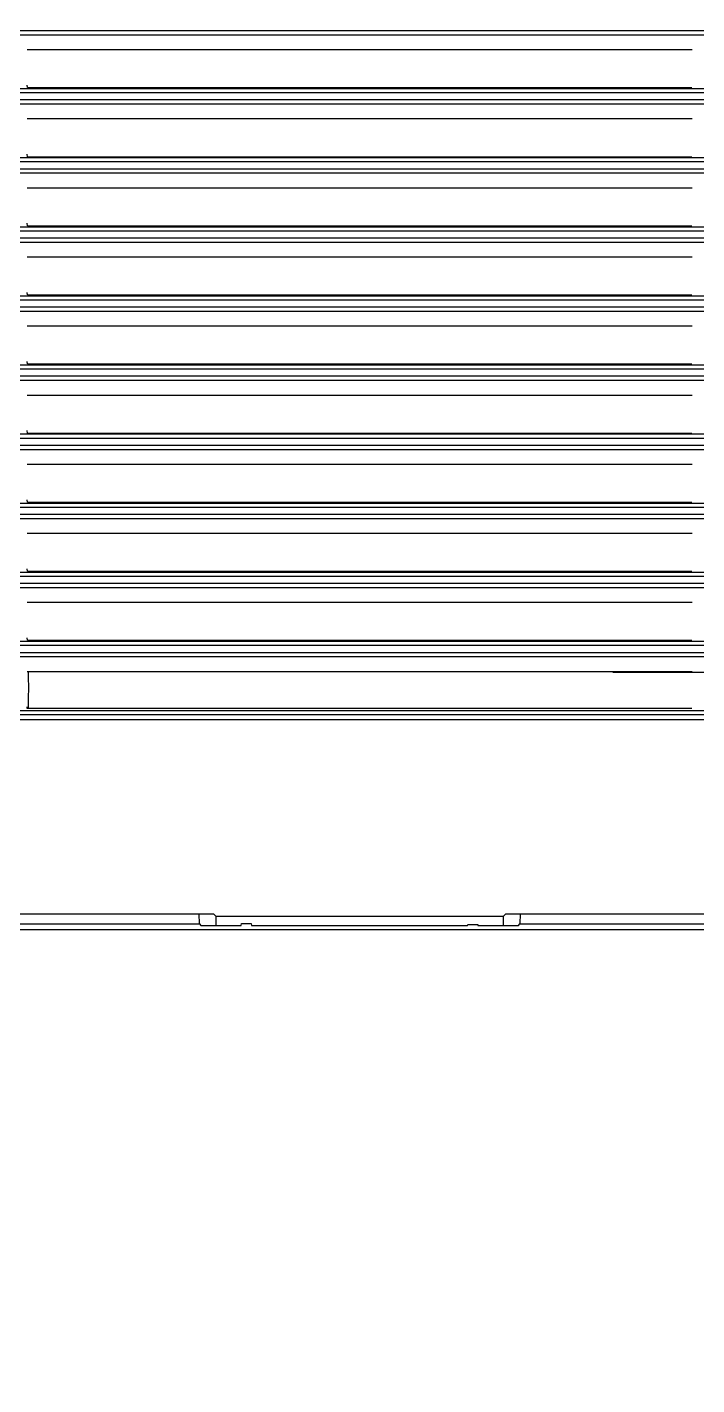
# Model space of a CAD drawing. Header units: millimetres. Extents: x -56261 to 196039, y 9480 to 100001.
# Drawn here: x 33660.5 to 33717.1, y 95680.4 to 95795.2 of the extents above; entities that cross this region are included whole.
import ezdxf

# ---------------------------------------------------------------- set-up
doc = ezdxf.new("R2010")
doc.units = ezdxf.units.MM
doc.set_wipeout_variables(frame=1)
doc.layers.add('SS-AIRCON', color=5, linetype='Continuous')
doc.layers.add('SS-TEXT', color=7, linetype='Continuous')

# ---------------------------------------------------------------- blocks, each defined once
blk = doc.blocks.new('I48T')
at = {"layer": 'SS-AIRCON', "color": 0, "linetype": 'Continuous'}
for p, q in [((-655.0008, 25.97448), (655.0014, 25.97448)), ((-19.8107, 25.25284), (-285.1894, 25.25284)), ((-19.8467, 24.00741), (-19.8107, 25.25284)), ((-19.6422, 25.42128), (-19.8107, 25.25284)), ((-14.6456, 25.42128), (-19.6422, 25.42128)), ((-17.7904, 25.42128), (-17.7904, 24.29566)), ((-14.6278, 25.31432), (-14.6456, 25.42128)), ((-13.3722, 25.31432), (-14.6278, 25.31432)), ((-13.3544, 25.42128), (-13.3722, 25.31432)), ((13.3544, 25.42128), (-13.3544, 25.42128)), ((13.3951, 25.17644), (13.3544, 25.42128)), ((14.6456, 25.42128), (14.6048, 25.17644)), ((19.6422, 25.42128), (14.6456, 25.42128)), ((17.7903, 24.29566), (17.7903, 25.42128)), ((19.8106, 25.25284), (19.6422, 25.42128)), ((285.1893, 25.25284), (19.8106, 25.25284)), ((19.8106, 25.25284), (19.8466, 24.00741)), ((-18.0786, 24.00741), (-286.9214, 24.00741)), ((-17.7904, 24.29566), (-18.0786, 24.00739)), ((17.7903, 24.29566), (-17.7904, 24.29566)), ((14.6048, 25.17644), (13.3951, 25.17644)), ((18.0786, 24.00739), (17.7903, 24.29566)), ((286.9214, 24.00741), (18.0786, 24.00741)), ((-637.5, 0), (637.5, 0)), ((599.9006, -0.68208), (-599.9007, -0.68208)), ((578.5326, -1.18017), (-578.5326, -1.18017)), ((-41.1155, -1.40267), (41.1155, -1.40267)), ((41.1155, -1.40267), (41.1429, -1.59899)), ((-389.8949, -5.84583), (-31.332, -5.84583)), ((-41.1485, -5.96102), (41.1485, -5.96102)), ((-599.9007, -8.31793), (599.9006, -8.31793)), ((580.0736, -7.82954), (-580.0737, -7.82954)), ((599.9006, -9.23208), (-599.9007, -9.23208)), ((578.5326, -9.73017), (-578.5326, -9.73017)), ((41.1008, -9.84772), (-41.1009, -9.84772)), ((41.1008, -9.84772), (41.1429, -10.14899)), ((-41.1485, -14.51102), (41.1485, -14.51102)), ((580.0736, -16.37954), (-580.0737, -16.37954)), ((-599.9007, -16.86793), (599.9006, -16.86793)), ((599.9006, -17.78208), (-599.9007, -17.78208)), ((578.5326, -18.28017), (-578.5326, -18.28017)), ((41.1008, -18.39772), (-41.1009, -18.39772)), ((41.1008, -18.39772), (41.1429, -18.69899)), ((-41.1485, -23.06102), (41.1485, -23.06102)), ((580.0736, -24.92954), (-580.0737, -24.92954)), ((-599.9007, -25.41793), (599.9006, -25.41793)), ((599.9006, -26.33208), (-599.9007, -26.33208)), ((578.5326, -26.83017), (-578.5326, -26.83017)), ((41.1008, -26.94772), (-41.1009, -26.94772)), ((41.1008, -26.94772), (41.1429, -27.24899)), ((-41.1485, -31.61102), (41.1485, -31.61102)), ((580.0736, -33.47954), (-580.0737, -33.47954)), ((-599.9007, -33.96793), (599.9006, -33.96793)), ((599.9006, -34.88208), (-599.9007, -34.88208)), ((578.5326, -35.38017), (-578.5326, -35.38017)), ((41.1008, -35.49772), (-41.1009, -35.49772)), ((41.1008, -35.49772), (41.1429, -35.79899)), ((-41.1485, -40.16102), (41.1485, -40.16102)), ((-599.9007, -42.51793), (599.9006, -42.51793)), ((599.9006, -43.43208), (-599.9007, -43.43208)), ((580.0736, -42.02954), (-580.0737, -42.02954)), ((578.5326, -43.93017), (-578.5326, -43.93017)), ((41.1008, -44.04772), (-41.1009, -44.04772)), ((41.1008, -44.04772), (41.1429, -44.34899)), ((-41.1485, -48.71102), (41.1485, -48.71102)), ((-599.9007, -51.06793), (599.9006, -51.06793)), ((599.9006, -51.98208), (-599.9007, -51.98208)), ((580.0736, -50.57954), (-580.0737, -50.57954)), ((578.5326, -52.48017), (-578.5326, -52.48017)), ((41.1008, -52.59772), (-41.1009, -52.59772)), ((41.1008, -52.59772), (41.1429, -52.89899)), ((-41.1485, -57.26102), (41.1485, -57.26102)), ((-599.9007, -59.61793), (599.9006, -59.61793)), ((580.0736, -59.12954), (-580.0737, -59.12954)), ((599.9006, -60.53208), (-599.9007, -60.53208)), ((578.5326, -61.03017), (-578.5326, -61.03017)), ((41.1008, -61.14772), (-41.1009, -61.14772)), ((41.1008, -61.14772), (41.1429, -61.44899)), ((-41.1485, -65.81102), (41.1485, -65.81102)), ((-599.9007, -68.16793), (599.9006, -68.16793)), ((580.0736, -67.67954), (-580.0737, -67.67954)), ((599.9006, -69.08208), (-599.9007, -69.08208)), ((578.5326, -69.58017), (-578.5326, -69.58017)), ((41.1008, -69.69772), (-41.1009, -69.69772)), ((41.1008, -69.69772), (41.1429, -69.99899)), ((-41.1485, -74.36102), (41.1485, -74.36102)), ((-599.9007, -76.71793), (599.9006, -76.71793)), ((580.0736, -76.22954), (-580.0737, -76.22954)), ((599.9006, -77.63208), (-599.9007, -77.63208)), ((578.5326, -78.13017), (-578.5326, -78.13017)), ((41.1008, -78.24772), (-41.1009, -78.24772)), ((41.1008, -78.24772), (41.1429, -78.54899)), ((-41.1485, -82.91102), (41.1485, -82.91102)), ((-599.9007, -85.26793), (599.9006, -85.26793)), ((580.0736, -84.77954), (-580.0737, -84.77954))]:
    blk.add_line(p, q, dxfattribs=at)
for points in [[(-14.6266, 25.31028), (-14.6267, 25.31028, -0.066878434), (-14.6267, 25.31028, -0.062396162), (-14.6268, 25.3103, -0.051628839), (-14.6268, 25.31033, -0.040437704), (-14.6268, 25.31037, -0.030758082), (-14.6269, 25.31041, -0.023749079), (-14.6269, 25.31047, -0.018413587), (-14.6269, 25.31053, -0.014670285), (-14.627, 25.3106, -0.01179461), (-14.627, 25.31068, -0.009720619), (-14.627, 25.31077, -0.008068489), (-14.6271, 25.31087, -0.006832378), (-14.6271, 25.31098, -0.005824043), (-14.6271, 25.3111, -0.005050978), (-14.6272, 25.31123, -0.004378298), (-14.6272, 25.31136, -0.003835309), (-14.6272, 25.3115, -0.003418004), (-14.6273, 25.31166, -0.003109708), (-14.6273, 25.31182, -0.002699337), (-14.6273, 25.31199, -0.002287002), (-14.6274, 25.31217, -0.00229118), (-14.6274, 25.31236, -0.002458443), (-14.6275, 25.31257, -0.001684218), (-14.6275, 25.31276, -0.000553787), (-14.6275, 25.31295, -0.002146494), (-14.6276, 25.3132, -0.003160553), (-14.6276, 25.31362, -0.001361525), (-14.6277, 25.31419, -0.000683105)], [(-13.3722, 25.31419), (-13.3722, 25.31393, -0.001429286), (-13.3723, 25.31368, -0.001524452), (-13.3723, 25.31344, -0.001636226), (-13.3724, 25.3132, -0.001758259), (-13.3724, 25.31298, -0.001898977), (-13.3725, 25.31276, -0.002050174), (-13.3725, 25.31256, -0.002226973), (-13.3726, 25.31236, -0.002419531), (-13.3726, 25.31217, -0.00264688), (-13.3726, 25.31199, -0.002897004), (-13.3727, 25.31182, -0.00319427), (-13.3727, 25.31166, -0.003523429), (-13.3728, 25.3115, -0.003925867), (-13.3728, 25.31136, -0.004384926), (-13.3729, 25.31123, -0.00492696), (-13.3729, 25.3111, -0.005522082), (-13.373, 25.31098, -0.006355996), (-13.373, 25.31087, -0.00743599), (-13.3731, 25.31077, -0.008402577), (-13.3731, 25.31068, -0.009072603), (-13.3732, 25.3106, -0.01175141), (-13.3732, 25.31053, -0.017010763), (-13.3733, 25.31047, -0.015996305), (-13.3733, 25.31041, -0.006118253), (-13.3733, 25.31037, -0.028356944), (-13.3734, 25.31033, -0.072122097), (-13.3735, 25.3103, -0.047153605), (-13.3736, 25.31028, -0.027365883)]]:
    blk.add_lwpolyline(points, format="xyb", dxfattribs=at)
blk.add_open_spline([(40.9996, -5.96102), (40.9979, -5.86944), (40.9869, -5.2401), (40.9774, -3.99627), (40.9893, -2.51876), (41.0074, -1.69166), (41.0154, -1.40267)], degree=3, knots=[8.2725177, 8.2725177, 8.2725177, 8.2725177, 8.6150511, 10.599709, 12.584308, 13.744849, 13.744849, 13.744849, 13.744849], dxfattribs=at)
blk = doc.blocks.new('A$C43DE16F2')
blk.add_wipeout([(0, 14550), (0, 0), (29100, 0), (29100, 14550)]).dxf.layer = 'SS-TEXT'
at = {"layer": 'SS-TEXT', "linetype": 'Continuous', "xscale": 1.577261091527505, "yscale": 1.577261091527505, "zscale": 1.577261091527505, "rotation": 180}
blk.add_blockref('I48T', (11081.92, 7128.46), dxfattribs=at)

msp = doc.modelspace()

# ---------------------------------------------------------------- block references
at = {"layer": 'SS-TEXT', "xscale": 0.4331186193392458, "yscale": 0.4331186193392458, "zscale": 0.4331186193392458}
msp.add_blockref('A$C43DE16F2', (28888.86, 92649.19), dxfattribs=at)

doc.saveas('drawing.dxf')
